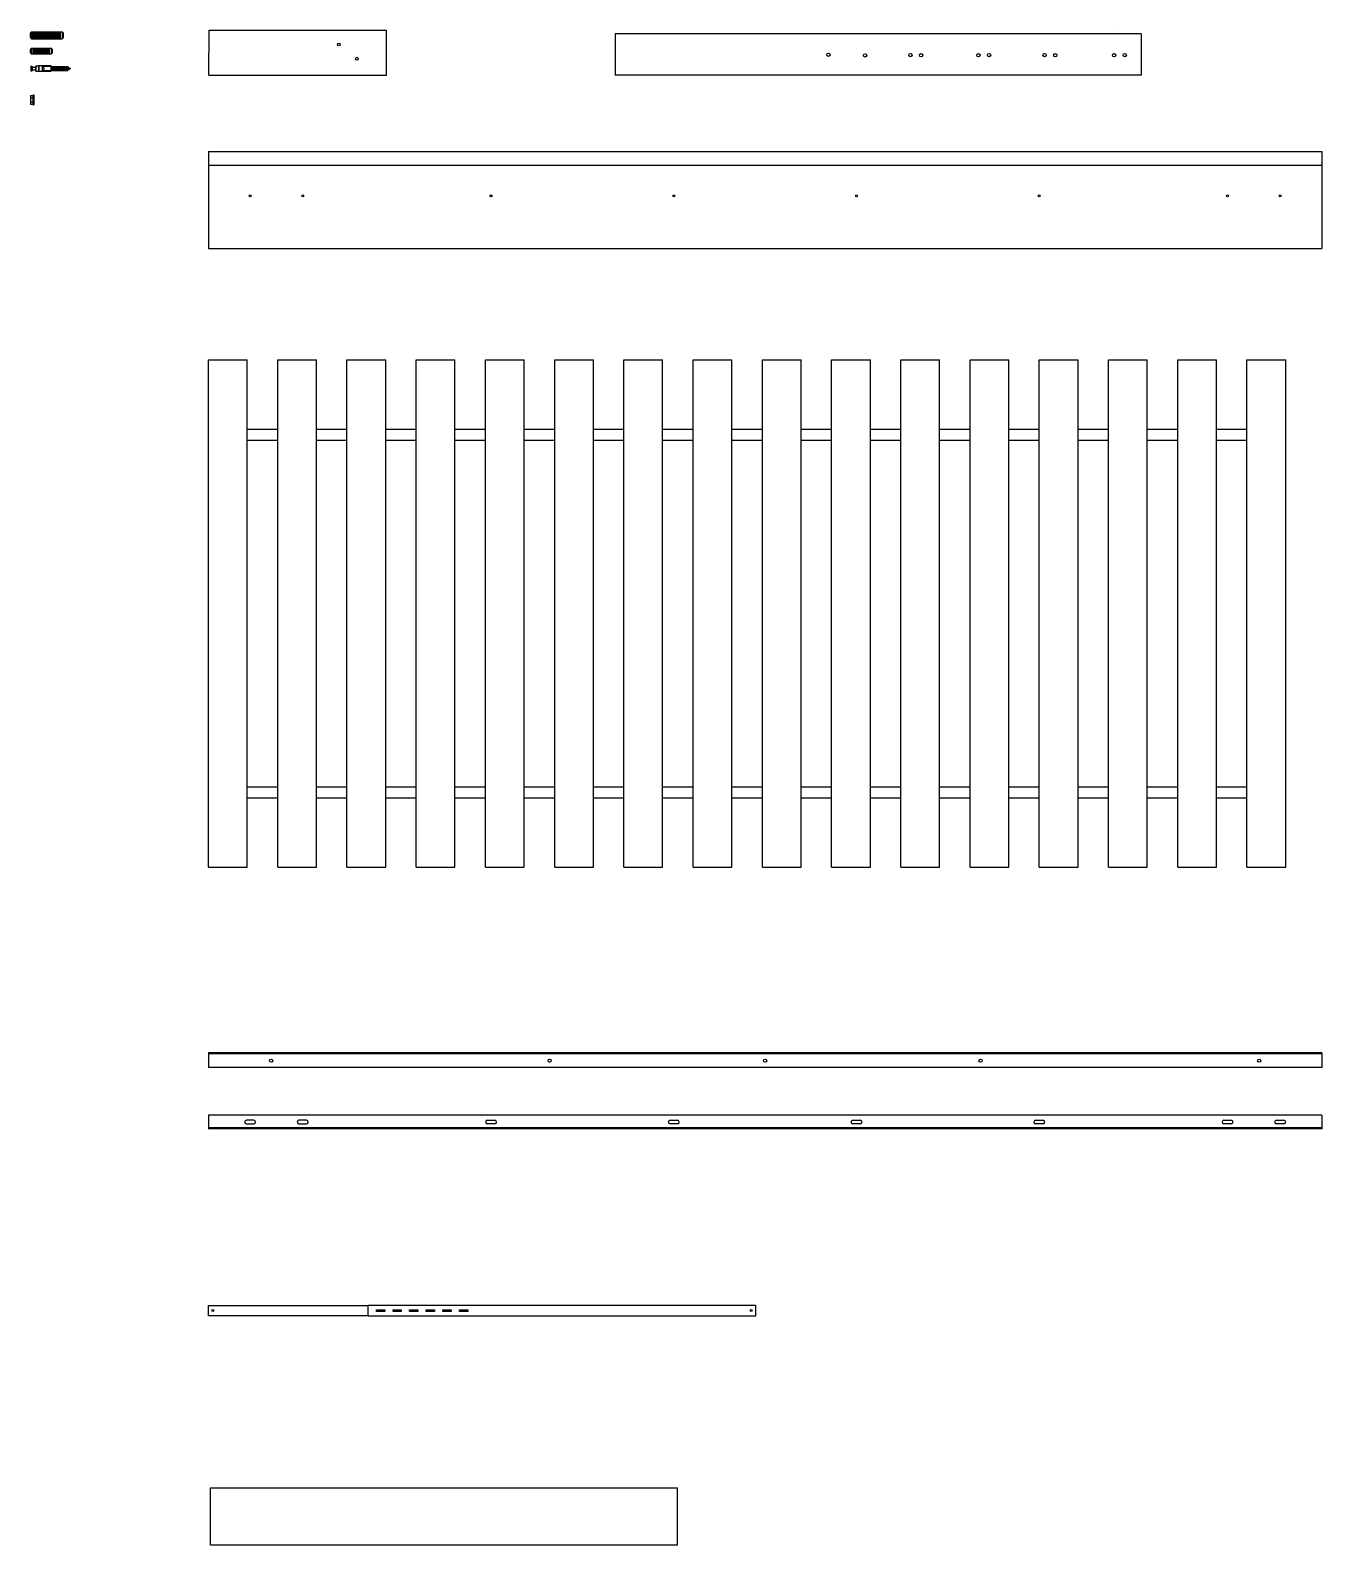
# Model space of a CAD drawing. Header units: centimetres. Extents: x -1245 to 705, y -309 to 797.
# Drawn here: x -652.4 to -419.2, y -308.9 to -35.4 of the extents above; entities that cross this region are included whole.
import ezdxf

# ---------------------------------------------------------------- set-up
doc = ezdxf.new("R2010")
doc.units = ezdxf.units.CM
doc.header["$MEASUREMENT"] = 0
doc.layers.add('struttura', color=7, linetype='Continuous')
doc.layers.add('Viti', color=3, linetype='Continuous')

# ---------------------------------------------------------------- blocks, each defined once
blk = doc.blocks.new('101367')
for p, q in [((40.33, 268.19), (40.33, 267.01)), ((45.93, 268.19), (45.93, 267.01)), ((40.53, 268), (45.73, 268)), ((40.53, 267.8), (45.73, 267.8)), ((40.53, 267.6), (45.73, 267.6)), ((40.53, 267.4), (45.73, 267.4)), ((40.53, 267.2), (45.73, 267.2))]:
    blk.add_line(p, q)
blk.add_lwpolyline([(40.3, 268.17), (40.19, 268.06, 0.198912), (40.13, 267.92), (40.13, 267.28, 0.198912), (40.19, 267.14), (40.3, 267.03, 0.198912), (40.37, 267), (45.89, 267, 0.198912), (45.96, 267.03), (46.07, 267.14, 0.198912), (46.13, 267.28), (46.13, 267.92, 0.198912), (46.07, 268.06), (45.96, 268.17, 0.198912), (45.89, 268.2), (40.37, 268.2, 0.198912)], format="xyb", close=True)
blk = doc.blocks.new('101359')
for p, q in [((40.25, 264.26), (40.25, 265.24)), ((43.65, 265.15), (40.45, 265.15)), ((43.65, 264.95), (40.45, 264.95)), ((43.65, 264.75), (40.45, 264.75)), ((43.65, 264.55), (40.45, 264.55)), ((43.65, 264.35), (40.45, 264.35)), ((43.85, 265.24), (43.85, 264.26))]:
    blk.add_line(p, q)
blk.add_lwpolyline([(44.05, 265, 0.198912), (44.02, 265.08), (43.88, 265.22, 0.198932), (43.81, 265.25), (40.29, 265.25, 0.198544), (40.22, 265.22), (40.08, 265.08, 0.199261), (40.05, 265), (40.05, 264.49, 0.198038), (40.08, 264.42), (40.22, 264.28, 0.199807), (40.29, 264.25), (43.81, 264.25, 0.198893), (43.88, 264.28), (44.02, 264.42, 0.198912), (44.05, 264.49), (44.05, 265)], format="xyb")
blk = doc.blocks.new('*U30')
blk.add_lwpolyline([(-0.02, 0.1), (-0.02, 0.25), (0.03, 0.1), (0.14, -0.5), (0.14, -0.65), (0.09, -0.5), (-0.02, 0.1)])
blk = doc.blocks.new('*U31')
at = {"color": 0, "linetype": 'ByBlock', "lineweight": -2, "transparency": 16777216}
for p in [(42.38, 270.66), (42.69, 270.66), (42.99, 270.66), (43.3, 270.66), (43.61, 270.66), (43.91, 270.66), (44.22, 270.66), (44.53, 270.66), (44.83, 270.66)]:
    blk.add_blockref('*U30', p, dxfattribs=at)
blk = doc.blocks.new('123491')
for p, q in [((40.13, 259.05), (40.13, 258.5)), ((40.18, 259.21), (40.18, 258.34)), ((40.23, 259.22), (40.23, 258.32)), ((40.33, 259.21), (40.33, 258.33)), ((40.38, 259.02), (40.98, 259.02)), ((40.38, 258.52), (40.98, 258.52)), ((40.98, 259.02), (40.98, 258.52)), ((41, 259.09), (41.03, 259.12)), ((41, 258.45), (41.03, 258.42)), ((41.03, 259.27), (41.03, 259.12)), ((41.03, 259.12), (41.03, 258.42)), ((41.03, 258.42), (41.03, 258.27)), ((41.53, 259.27), (41.58, 259.3)), ((41.58, 258.25), (41.53, 258.27)), ((41.58, 259.3), (41.58, 258.25)), ((43.78, 259.07), (43.8, 259.07)), ((43.78, 258.47), (43.91, 258.47)), ((43.85, 259.07), (44.11, 259.07)), ((43.96, 258.47), (44.21, 258.47)), ((44.16, 259.07), (44.41, 259.07)), ((44.26, 258.47), (44.52, 258.47)), ((44.46, 259.07), (44.72, 259.07)), ((44.57, 258.47), (44.83, 258.47)), ((44.77, 259.07), (45.03, 259.07)), ((44.88, 258.47), (45.13, 258.47)), ((45.08, 259.07), (45.33, 259.07)), ((45.18, 258.47), (45.44, 258.47)), ((45.38, 259.07), (45.64, 259.07)), ((45.49, 258.47), (45.75, 258.47)), ((45.69, 259.07), (45.94, 259.07)), ((45.8, 258.47), (46.05, 258.47)), ((46, 259.07), (46.25, 259.07)), ((46.1, 258.47), (46.36, 258.47)), ((46.3, 259.07), (46.56, 259.07)), ((46.41, 258.47), (46.56, 258.47)), ((46.78, 259.02), (46.88, 258.97)), ((46.95, 258.61), (46.78, 258.52)), ((46.88, 258.97), (46.88, 259.12)), ((46.88, 259.12), (46.94, 258.94)), ((46.95, 258.61), (46.88, 258.97)), ((46.94, 258.94), (47.28, 258.77)), ((46.94, 258.94), (46.99, 258.63)), ((47, 258.46), (46.95, 258.61)), ((47.28, 258.77), (46.99, 258.63)), ((46.99, 258.63), (47, 258.46))]:
    blk.add_line(p, q)
for points in [[(40.18, 259.21), (40.23, 259.22), (40.31, 259.22, -0.344151), (40.34, 259.2), (40.38, 259.02), (40.38, 258.52), (40.34, 258.34, -0.344151), (40.31, 258.32), (40.23, 258.32), (40.18, 258.34)], [(42.18, 259.12), (42.43, 258.98, -0.259444), (42.54, 258.77), (42.54, 258.77, -0.259444), (42.43, 258.56), (42.18, 258.42)]]:
    blk.add_lwpolyline(points, format="xyb")
for points in [[(41.03, 259.27), (41.53, 259.27), (41.53, 258.27), (41.03, 258.27)], [(41.58, 259.3), (43.78, 259.3), (43.78, 258.25), (41.58, 258.25)], [(43.78, 259.12), (42.18, 259.12), (42.18, 258.42), (43.78, 258.42)], [(46.56, 259.07), (46.56, 259.22), (46.61, 259.07), (46.71, 258.49), (46.72, 258.33), (46.66, 258.48), (46.56, 259.07)]]:
    blk.add_lwpolyline(points)
for centre, radius, start, end in [((40.4, 259.05), 0.267, 144.3279, 181.2305), ((40.4, 258.49), 0.267, 178.7695, 215.6721), ((41.11, 259.03), 0.128, 154.7078, 182.2482), ((41.11, 258.52), 0.126, 177.5641, 205.4706), ((41.02, 259.07), 0.03, 135, 154.7078), ((41.02, 258.47), 0.03, 205.4706, 225), ((46.56, 258.97), 0.5, 270, 281.7764), ((46.56, 258.57), 0.5, 63.4349, 84.5343), ((46.56, 258.97), 0.5, 287.457, 296.5651)]:
    blk.add_arc(centre, radius, start, end)
blk.add_blockref('*U31', (1.44, -11.69))
blk = doc.blocks.new('114254')
for p, q in [((40.13, 245.68), (40.13, 244.18)), ((40.63, 245.68), (40.13, 245.68)), ((40.13, 245.3), (40.63, 245.3)), ((40.13, 244.55), (40.63, 244.55)), ((40.13, 244.18), (40.63, 244.18)), ((40.63, 245.73), (40.63, 244.13)), ((40.63, 244.18), (40.63, 245.68)), ((40.73, 245.83), (40.73, 244.03)), ((40.73, 245.83), (40.73, 245.83)), ((40.73, 244.03), (40.73, 244.03))]:
    blk.add_line(p, q)
for centre, start, end in [((40.73, 245.73), 90, 180), ((40.73, 244.13), 180, 270)]:
    blk.add_arc(centre, 0.1, start, end)

msp = doc.modelspace()

# ---------------------------------------------------------------- linework, layer by layer
for p, q in [((-588.11, -35.4), (-588.11, -43.52)), ((-620.17, -57.31), (-620.17, -74.81)), ((-620.17, -74.81), (-419.17, -74.81)), ((-620.17, -186.5), (-620.17, -94.9)), ((-620.17, -94.9), (-613.17, -94.9)), ((-613.17, -186.5), (-613.17, -94.9)), ((-607.67, -94.9), (-600.67, -94.9)), ((-607.67, -186.5), (-607.67, -94.9)), ((-600.67, -186.5), (-600.67, -94.9)), ((-595.17, -186.5), (-595.17, -94.9)), ((-595.17, -94.9), (-588.17, -94.9)), ((-588.17, -186.5), (-588.17, -94.9)), ((-582.67, -94.9), (-575.67, -94.9)), ((-582.67, -186.5), (-582.67, -94.9)), ((-575.67, -186.5), (-575.67, -94.9)), ((-570.17, -186.5), (-570.17, -94.9)), ((-570.17, -94.9), (-563.17, -94.9)), ((-563.17, -186.5), (-563.17, -94.9)), ((-557.67, -94.9), (-550.67, -94.9)), ((-557.67, -186.5), (-557.67, -94.9)), ((-550.67, -186.5), (-550.67, -94.9)), ((-545.17, -186.5), (-545.17, -94.9)), ((-545.17, -94.9), (-538.17, -94.9)), ((-538.17, -186.5), (-538.17, -94.9)), ((-532.67, -186.5), (-532.67, -94.9)), ((-532.67, -94.9), (-525.67, -94.9)), ((-525.67, -186.5), (-525.67, -94.9)), ((-520.17, -186.5), (-520.17, -94.9)), ((-520.17, -94.9), (-513.17, -94.9)), ((-513.17, -186.5), (-513.17, -94.9)), ((-507.67, -186.5), (-507.67, -94.9)), ((-507.67, -94.9), (-500.67, -94.9)), ((-500.67, -186.5), (-500.67, -94.9)), ((-495.17, -186.5), (-495.17, -94.9)), ((-495.17, -94.9), (-488.17, -94.9)), ((-488.17, -186.5), (-488.17, -94.9)), ((-482.67, -186.5), (-482.67, -94.9)), ((-482.67, -94.9), (-475.67, -94.9)), ((-475.67, -186.5), (-475.67, -94.9)), ((-470.17, -186.5), (-470.17, -94.9)), ((-470.17, -94.9), (-463.17, -94.9)), ((-463.17, -186.5), (-463.17, -94.9)), ((-457.67, -186.5), (-457.67, -94.9)), ((-457.67, -94.9), (-450.67, -94.9)), ((-450.67, -186.5), (-450.67, -94.9)), ((-445.17, -186.5), (-445.17, -94.9)), ((-445.17, -94.9), (-438.17, -94.9)), ((-438.17, -186.5), (-438.17, -94.9)), ((-432.67, -186.5), (-432.67, -94.9)), ((-432.67, -94.9), (-425.67, -94.9)), ((-425.67, -186.5), (-425.67, -94.9)), ((-613.17, -107.4), (-607.67, -107.4)), ((-600.67, -107.4), (-595.17, -107.4)), ((-588.17, -107.4), (-582.67, -107.4)), ((-575.67, -107.4), (-570.17, -107.4)), ((-563.17, -107.4), (-557.67, -107.4)), ((-550.67, -107.4), (-545.17, -107.4)), ((-538.17, -107.4), (-532.67, -107.4)), ((-525.67, -107.4), (-520.17, -107.4)), ((-513.17, -107.4), (-507.67, -107.4)), ((-500.67, -107.4), (-495.17, -107.4)), ((-488.17, -107.4), (-482.67, -107.4)), ((-475.67, -107.4), (-470.17, -107.4)), ((-463.17, -107.4), (-457.67, -107.4)), ((-450.67, -107.4), (-445.17, -107.4)), ((-438.17, -107.4), (-432.67, -107.4)), ((-613.17, -109.4), (-607.67, -109.4)), ((-600.67, -109.4), (-595.17, -109.4)), ((-588.17, -109.4), (-582.67, -109.4)), ((-575.67, -109.4), (-570.17, -109.4)), ((-563.17, -109.4), (-557.67, -109.4)), ((-550.67, -109.4), (-545.17, -109.4)), ((-538.17, -109.4), (-532.67, -109.4)), ((-525.67, -109.4), (-520.17, -109.4)), ((-513.17, -109.4), (-507.67, -109.4)), ((-500.67, -109.4), (-495.17, -109.4)), ((-488.17, -109.4), (-482.67, -109.4)), ((-475.67, -109.4), (-470.17, -109.4)), ((-463.17, -109.4), (-457.67, -109.4)), ((-450.67, -109.4), (-445.17, -109.4)), ((-438.17, -109.4), (-432.67, -109.4)), ((-613.17, -172), (-607.67, -172)), ((-600.67, -172), (-595.17, -172)), ((-588.17, -172), (-582.67, -172)), ((-575.67, -172), (-570.17, -172)), ((-563.17, -172), (-557.67, -172)), ((-550.67, -172), (-545.17, -172)), ((-538.17, -172), (-532.67, -172)), ((-525.67, -172), (-520.17, -172)), ((-513.17, -172), (-507.67, -172)), ((-500.67, -172), (-495.17, -172)), ((-488.17, -172), (-482.67, -172)), ((-475.67, -172), (-470.17, -172)), ((-463.17, -172), (-457.67, -172)), ((-450.67, -172), (-445.17, -172)), ((-438.17, -172), (-432.67, -172)), ((-613.17, -174), (-607.67, -174)), ((-600.67, -174), (-595.17, -174)), ((-588.17, -174), (-582.67, -174)), ((-575.67, -174), (-570.17, -174)), ((-563.17, -174), (-557.67, -174)), ((-550.67, -174), (-545.17, -174)), ((-538.17, -174), (-532.67, -174)), ((-525.67, -174), (-520.17, -174)), ((-513.17, -174), (-507.67, -174)), ((-500.67, -174), (-495.17, -174)), ((-488.17, -174), (-482.67, -174)), ((-475.67, -174), (-470.17, -174)), ((-463.17, -174), (-457.67, -174)), ((-450.67, -174), (-445.17, -174)), ((-438.17, -174), (-432.67, -174)), ((-620.17, -186.5), (-613.17, -186.5)), ((-607.67, -186.5), (-600.67, -186.5)), ((-595.17, -186.5), (-588.17, -186.5)), ((-582.67, -186.5), (-575.67, -186.5)), ((-570.17, -186.5), (-563.17, -186.5)), ((-557.67, -186.5), (-550.67, -186.5)), ((-545.17, -186.5), (-538.17, -186.5)), ((-532.67, -186.5), (-525.67, -186.5)), ((-520.17, -186.5), (-513.17, -186.5)), ((-507.67, -186.5), (-500.67, -186.5)), ((-495.17, -186.5), (-488.17, -186.5)), ((-482.67, -186.5), (-475.67, -186.5)), ((-470.17, -186.5), (-463.17, -186.5)), ((-457.67, -186.5), (-450.67, -186.5)), ((-445.17, -186.5), (-438.17, -186.5)), ((-432.67, -186.5), (-425.67, -186.5)), ((-419.17, -220.02), (-620.17, -220.02)), ((-620.17, -220.02), (-620.17, -222.72)), ((-419.17, -220.22), (-620.17, -220.22)), ((-419.17, -220.02), (-419.17, -222.72)), ((-419.17, -222.72), (-620.17, -222.72)), ((-419.17, -231.29), (-620.17, -231.29)), ((-620.17, -231.29), (-620.17, -233.79)), ((-419.17, -231.29), (-419.17, -233.79)), ((-419.17, -233.59), (-620.17, -233.59)), ((-419.17, -233.79), (-620.17, -233.79)), ((-591.36, -267.6), (-591.36, -265.6)), ((-619.82, -308.87), (-619.82, -298.61)), ((-535.5, -308.87), (-535.5, -298.61))]:
    msp.add_line(p, q)
for points in [[(-620.17, -57.31), (-419.17, -57.31), (-419.17, -74.81)], [(-419.17, -59.81), (-419.17, -59.81), (-620.17, -59.81)], [(-612.29, -232.21), (-613.34, -232.21)], [(-611.99, -232.21), (-612.29, -232.21)], [(-602.79, -232.21), (-603.84, -232.21)], [(-602.49, -232.21), (-602.79, -232.21)], [(-569.84, -232.21), (-568.79, -232.21)], [(-568.79, -232.21), (-568.49, -232.21)], [(-536.84, -232.21), (-535.79, -232.21)], [(-535.79, -232.21), (-535.49, -232.21)], [(-503.84, -232.21), (-502.79, -232.21)], [(-502.79, -232.21), (-502.49, -232.21)], [(-470.84, -232.21), (-469.79, -232.21)], [(-469.79, -232.21), (-469.49, -232.21)], [(-436.84, -232.21), (-435.79, -232.21)], [(-435.79, -232.21), (-435.49, -232.21)], [(-427.34, -232.21), (-426.29, -232.21)], [(-426.29, -232.21), (-425.99, -232.21)], [(-613.34, -232.86), (-612.29, -232.86)], [(-612.29, -232.86), (-611.99, -232.86)], [(-603.84, -232.86), (-603.55, -232.86)], [(-603.55, -232.86), (-602.49, -232.86)], [(-568.79, -232.86), (-569.84, -232.86)], [(-568.49, -232.86), (-568.79, -232.86)], [(-535.79, -232.86), (-536.84, -232.86)], [(-535.49, -232.86), (-535.79, -232.86)], [(-502.79, -232.86), (-503.84, -232.86)], [(-502.49, -232.86), (-502.79, -232.86)], [(-469.79, -232.86), (-470.84, -232.86)], [(-469.49, -232.86), (-469.79, -232.86)], [(-435.79, -232.86), (-436.84, -232.86)], [(-435.49, -232.86), (-435.79, -232.86)], [(-426.29, -232.86), (-427.34, -232.86)], [(-425.99, -232.86), (-426.29, -232.86)], [(-591.36, -267.55), (-618.45, -267.55)], [(-617.62, -265.65), (-591.36, -265.65)], [(-591.36, -265.6), (-523.1, -265.6)], [(-523.98, -267.6), (-591.36, -267.6)]]:
    msp.add_lwpolyline(points)
at = {"linetype": 'Continuous'}
for points in [[(-618.45, -267.55), (-619.48, -267.55), (-620.16, -267.55, -0.414214), (-620.17, -267.54), (-620.17, -265.66, -0.414214), (-620.16, -265.65), (-619.55, -265.65), (-617.62, -265.65)], [(-521.43, -266.65), (-521.43, -267.59, -0.414214), (-521.44, -267.6), (-522.05, -267.6), (-523.98, -267.6)], [(-523.1, -265.6), (-522.12, -265.6), (-521.44, -265.6, -0.414214), (-521.43, -265.61), (-521.43, -266.65)]]:
    msp.add_lwpolyline(points, format="xyb", dxfattribs=at)
for points in [[(-589.86, -266.7), (-589.86, -266.5, -0.414214), (-589.81, -266.45), (-588.41, -266.45, -0.414214), (-588.36, -266.5), (-588.36, -266.7, -0.414214), (-588.41, -266.75), (-589.81, -266.75, -0.414214)], [(-583.86, -266.7), (-583.86, -266.5, -0.414214), (-583.81, -266.45), (-582.41, -266.45, -0.414214), (-582.36, -266.5), (-582.36, -266.7, -0.414214), (-582.41, -266.75), (-583.81, -266.75, -0.414214)], [(-580.86, -266.7), (-580.86, -266.5, -0.414214), (-580.81, -266.45), (-579.41, -266.45, -0.414214), (-579.36, -266.5), (-579.36, -266.7, -0.414214), (-579.41, -266.75), (-580.81, -266.75, -0.414214)], [(-577.86, -266.7), (-577.86, -266.5, -0.414214), (-577.81, -266.45), (-576.41, -266.45, -0.414214), (-576.36, -266.5), (-576.36, -266.7, -0.414214), (-576.41, -266.75), (-577.81, -266.75, -0.414214)], [(-574.86, -266.7), (-574.86, -266.5, -0.414214), (-574.81, -266.45), (-573.41, -266.45, -0.414214), (-573.36, -266.5), (-573.36, -266.7, -0.414214), (-573.41, -266.75), (-574.81, -266.75, -0.414214)]]:
    msp.add_lwpolyline(points, format="xyb", close=True)
for points in [[(-586.53, -266.75), (-586.81, -266.75, -0.414214), (-586.86, -266.7), (-586.86, -266.5, -0.414214), (-586.81, -266.45), (-586.53, -266.45)], [(-586.53, -266.45), (-585.41, -266.45, -0.414214), (-585.36, -266.5), (-585.36, -266.7, -0.414214), (-585.41, -266.75), (-586.53, -266.75)]]:
    msp.add_lwpolyline(points, format="xyb")
for centre, radius in [((-596.66, -37.97), 0.253), ((-593.38, -40.53), 0.253), ((-508.23, -39.81), 0.3), ((-501.62, -39.92), 0.3), ((-493.43, -39.87), 0.3), ((-491.51, -39.91), 0.3), ((-481.15, -39.91), 0.3), ((-479.24, -39.87), 0.3), ((-469.21, -39.87), 0.3), ((-467.29, -39.91), 0.3), ((-456.66, -39.91), 0.3), ((-454.74, -39.87), 0.3), ((-612.67, -65.31), 0.175), ((-603.17, -65.31), 0.175), ((-569.17, -65.31), 0.175), ((-536.17, -65.31), 0.175), ((-503.17, -65.31), 0.175), ((-470.17, -65.31), 0.175), ((-436.17, -65.31), 0.175), ((-426.67, -65.31), 0.175), ((-608.88, -221.47), 0.293), ((-558.58, -221.47), 0.293), ((-519.67, -221.47), 0.293), ((-480.76, -221.47), 0.293), ((-430.46, -221.47), 0.293), ((-619.4, -266.6), 0.175), ((-522.18, -266.6), 0.175)]:
    msp.add_circle(centre, radius)
for centre, start, end in [((-613.34, -232.54), 90, 270), ((-611.99, -232.54), 270, 90), ((-603.84, -232.54), 90, 270), ((-602.49, -232.54), 270, 90), ((-569.84, -232.54), 90, 270), ((-568.49, -232.54), 270, 90), ((-536.84, -232.54), 90, 270), ((-535.49, -232.54), 270, 90), ((-503.84, -232.54), 90, 270), ((-502.49, -232.54), 270, 90), ((-470.84, -232.54), 90, 270), ((-469.49, -232.54), 270, 90), ((-436.84, -232.54), 90, 270), ((-435.49, -232.54), 270, 90), ((-427.34, -232.54), 90, 270), ((-425.99, -232.54), 270, 90)]:
    msp.add_arc(centre, 0.325, start, end)
at = {"layer": 'struttura'}
for p, q in [((-620.11, -43.52), (-620.06, -35.4)), ((-620.06, -35.4), (-588.11, -35.4)), ((-451.74, -36.03), (-546.74, -36.03)), ((-546.74, -36.03), (-546.74, -43.52)), ((-451.74, -36.03), (-451.74, -43.52)), ((-620.11, -43.52), (-588.06, -43.52)), ((-451.74, -43.52), (-546.74, -43.52)), ((-619.82, -298.61), (-535.5, -298.61)), ((-619.82, -308.87), (-535.5, -308.87))]:
    msp.add_line(p, q, dxfattribs=at)
at = {"layer": 'struttura', "color": 3}
for points in [[(-505.52, -36), (-505.45, -36.04), (-506.9, -36.04), (-506.83, -36), (-506.34, -36)], [(-505.52, -36), (-505.52, -36)], [(-455.77, -35.57), (-455.77, -35.57)]]:
    msp.add_lwpolyline(points, dxfattribs=at)

# ---------------------------------------------------------------- block references
at = {"layer": 'Viti'}
for name, p in [('101367', (-692.49, -303.91)), ('101359', (-692.4, -303.91)), ('123491', (-692.4, -301.08)), ('114254', (-692.47, -292.89))]:
    msp.add_blockref(name, p, dxfattribs=at)

doc.saveas('drawing.dxf')
